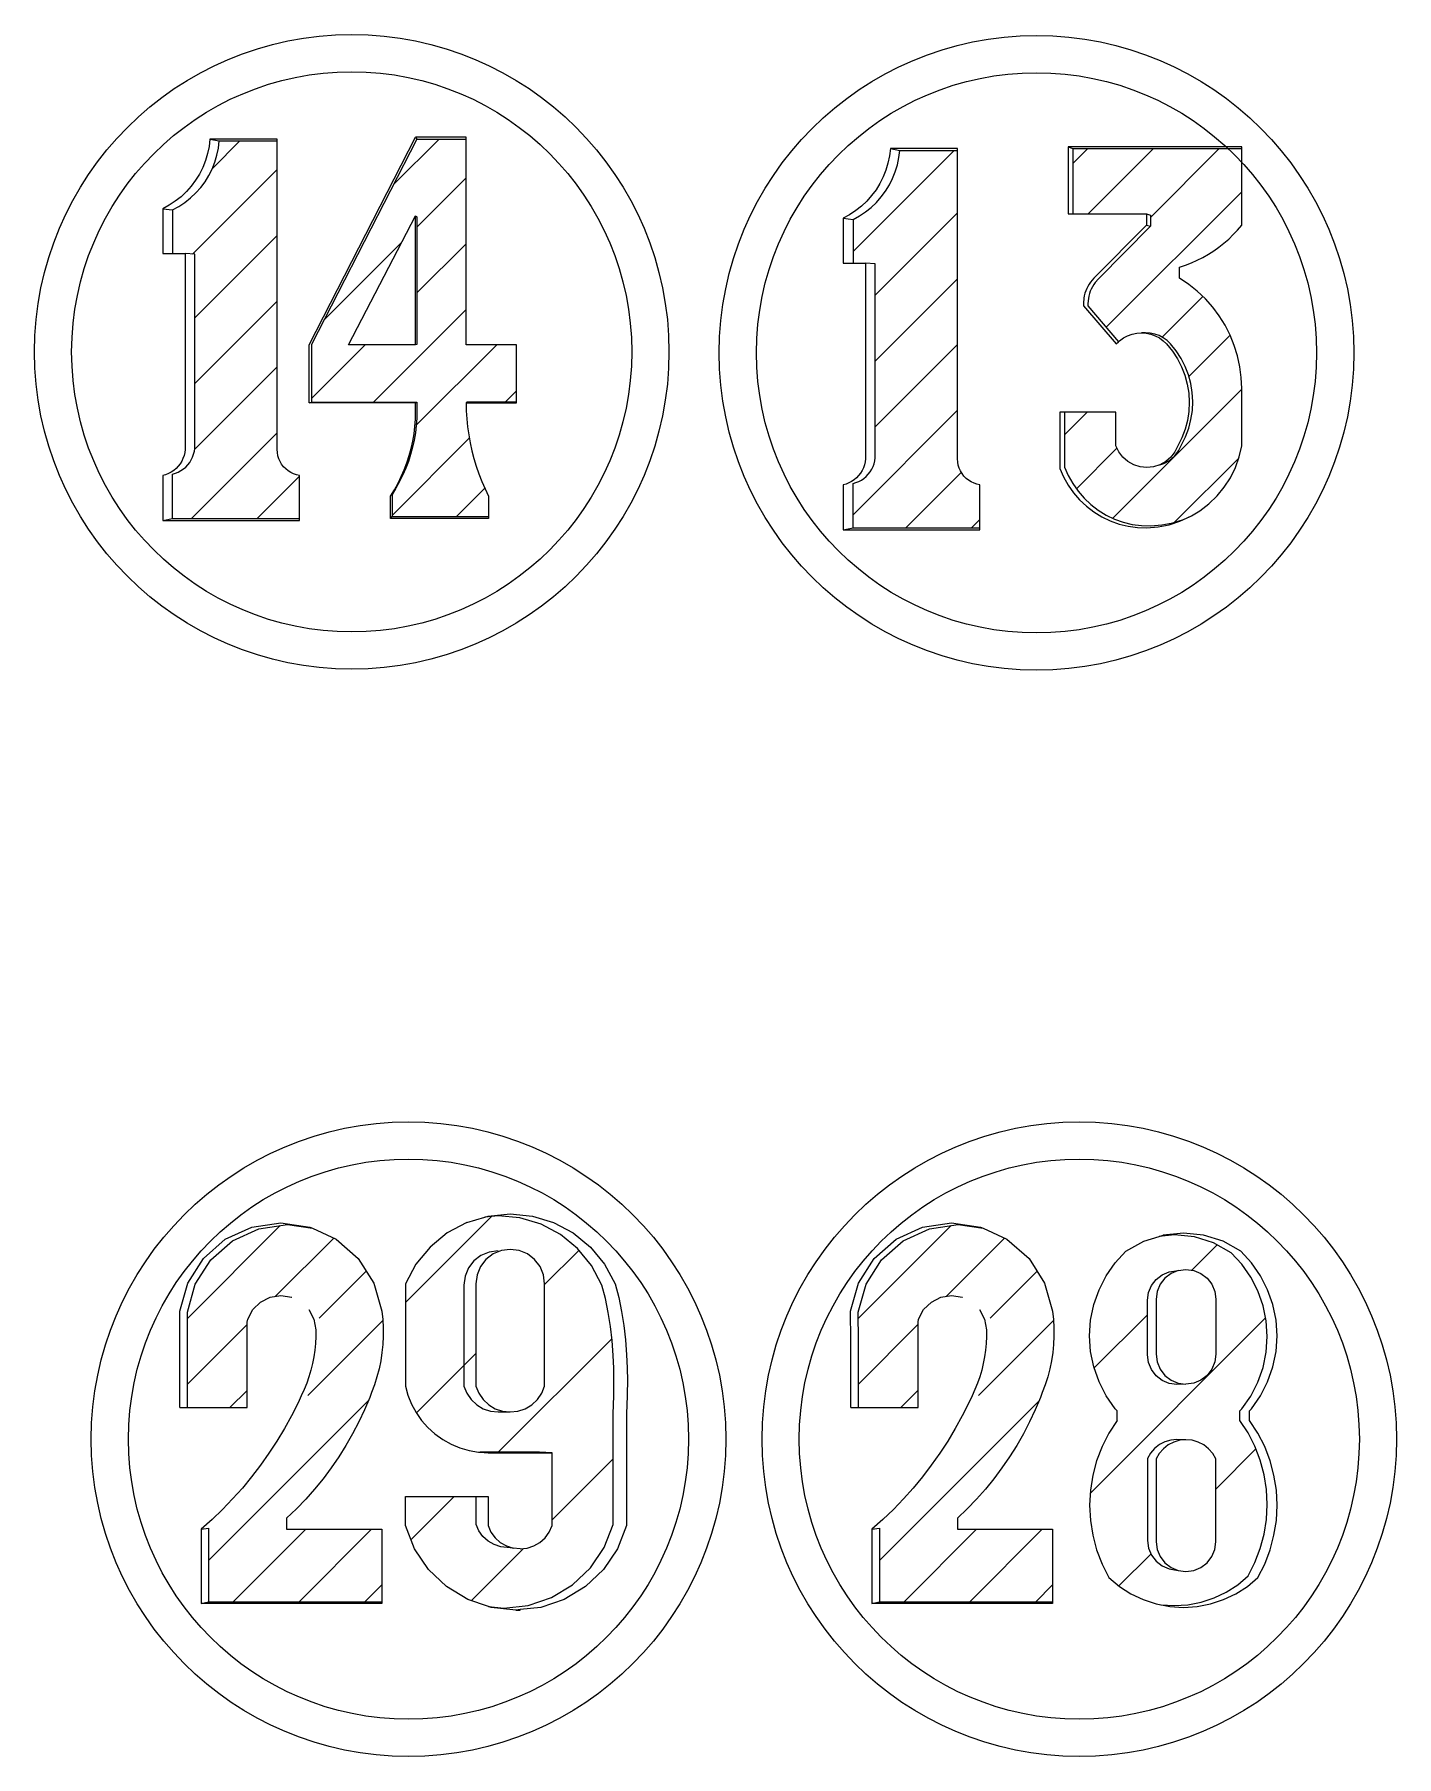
# Model space of a CAD drawing. Header units: inches. Extents: x 9 to 3530, y 10 to 1401.
# Drawn here: x 2898.64 to 2932.38, y 1356.7 to 1399.34 of the extents above; entities that cross this region are included whole.
import ezdxf

# ---------------------------------------------------------------- set-up
doc = ezdxf.new("R2010")
doc.units = ezdxf.units.IN
doc.header["$MEASUREMENT"] = 0
pattern_1 = [(45, (2389.0912, 1938.073), (-0.8148213, 0.8148213), [])]

msp = doc.modelspace()

# ---------------------------------------------------------------- hatches: boundary and pattern name
at = {"lineweight": 20}
h = msp.add_hatch(dxfattribs=at)
h.set_pattern_fill('ANSI31', color=256, scale=9.218651)
h.set_pattern_definition(pattern_1)
h.paths.add_polyline_path([(2905.061, 1388.461), (2904.991, 1388.494), (2904.926, 1388.535), (2904.866, 1388.584), (2904.812, 1388.639), (2904.765, 1388.7), (2904.726, 1388.767), (2904.695, 1388.837), (2904.672, 1388.911), (2904.659, 1388.987), (2904.654, 1389.064), (2904.654, 1396.704), (2903.22, 1396.704), (2903.199, 1396.525), (2903.163, 1396.349), (2903.111, 1396.177), (2903.045, 1396.01), (2902.964, 1395.849), (2902.87, 1395.696), (2902.762, 1395.552), (2902.643, 1395.418), (2902.512, 1395.294), (2902.372, 1395.182), (2902.222, 1395.083), (2902.064, 1394.997), (2902.064, 1393.915), (2902.376, 1393.915), (2902.613, 1393.898), (2902.613, 1389.094), (2902.604, 1389.02), (2902.586, 1388.947), (2902.561, 1388.876), (2902.528, 1388.809), (2902.489, 1388.745), (2902.443, 1388.686), (2902.391, 1388.632), (2902.333, 1388.584), (2902.271, 1388.542), (2902.205, 1388.506), (2902.136, 1388.478), (2902.064, 1388.458), (2902.064, 1387.358), (2905.209, 1387.358), (2905.209, 1388.421), (2905.134, 1388.437)])
h = msp.add_hatch(dxfattribs=at)
h.set_pattern_fill('ANSI31', color=256, scale=9.218651)
h.set_pattern_definition([(45, (2389.0912, 1938.073), (-0.8148213, 0.8148213), [])])
h.paths.add_polyline_path([(2909.334, 1396.751), (2908.118, 1396.751), (2905.507, 1391.666), (2905.507, 1390.24), (2908.118, 1390.24), (2908.118, 1390.026), (2908.114, 1389.844), (2908.101, 1389.662), (2908.079, 1389.48), (2908.048, 1389.3), (2908.009, 1389.122), (2907.961, 1388.945), (2907.904, 1388.772), (2907.84, 1388.601), (2907.766, 1388.434), (2907.685, 1388.27), (2907.596, 1388.11), (2907.499, 1387.955), (2907.499, 1387.406), (2909.889, 1387.406), (2909.889, 1387.913), (2909.803, 1388.093), (2909.723, 1388.276), (2909.65, 1388.462), (2909.585, 1388.65), (2909.527, 1388.841), (2909.477, 1389.034), (2909.434, 1389.229), (2909.399, 1389.425), (2909.371, 1389.623), (2909.351, 1389.822), (2909.339, 1390.021), (2909.334, 1390.24), (2910.583, 1390.24), (2910.583, 1391.661), (2909.334, 1391.661)])
h.paths.add_polyline_path([(2908.085, 1394.853), (2908.118, 1394.827), (2908.118, 1391.666), (2908.085, 1391.661), (2906.42, 1391.661)], flags=16)
h = msp.add_hatch(dxfattribs=at)
h.set_pattern_fill('ANSI31', color=256, scale=9.218651)
h.set_pattern_definition(pattern_1)
h.paths.add_polyline_path([(2921.914, 1388.228), (2921.844, 1388.261), (2921.779, 1388.302), (2921.719, 1388.351), (2921.665, 1388.406), (2921.618, 1388.467), (2921.579, 1388.534), (2921.548, 1388.604), (2921.525, 1388.678), (2921.512, 1388.754), (2921.507, 1388.831), (2921.507, 1396.471), (2920.073, 1396.471), (2920.052, 1396.292), (2920.016, 1396.116), (2919.964, 1395.944), (2919.897, 1395.777), (2919.817, 1395.617), (2919.722, 1395.463), (2919.615, 1395.319), (2919.496, 1395.185), (2919.365, 1395.061), (2919.225, 1394.949), (2919.075, 1394.85), (2918.917, 1394.764), (2918.917, 1393.682), (2919.229, 1393.682), (2919.466, 1393.665), (2919.466, 1388.861), (2919.456, 1388.787), (2919.439, 1388.714), (2919.413, 1388.643), (2919.381, 1388.576), (2919.341, 1388.512), (2919.295, 1388.453), (2919.244, 1388.399), (2919.186, 1388.351), (2919.124, 1388.309), (2919.058, 1388.273), (2918.989, 1388.245), (2918.917, 1388.225), (2918.917, 1387.125), (2922.062, 1387.125), (2922.062, 1388.188), (2921.987, 1388.204)])
h = msp.add_hatch(dxfattribs=at)
h.set_pattern_fill('ANSI31', color=256, scale=9.218651)
h.set_pattern_definition(pattern_1)
h.paths.add_polyline_path([(2928.545, 1396.518), (2924.361, 1396.518), (2924.361, 1394.897), (2926.186, 1394.897), (2926.285, 1394.869), (2926.285, 1394.594), (2924.994, 1393.291), (2924.913, 1393.197), (2924.878, 1393.147), (2924.847, 1393.094), (2924.819, 1393.039), (2924.795, 1392.982), (2924.775, 1392.924), (2924.759, 1392.864), (2924.747, 1392.804), (2924.736, 1392.681), (2924.737, 1392.62), (2925.496, 1391.735), (2925.521, 1391.759), (2925.616, 1391.828), (2925.719, 1391.883), (2925.829, 1391.923), (2925.944, 1391.947), (2926.061, 1391.955), (2926.161, 1391.956), (2926.277, 1391.948), (2926.391, 1391.924), (2926.5, 1391.884), (2926.602, 1391.83), (2926.696, 1391.761), (2926.78, 1391.681), (2926.921, 1391.507), (2927.043, 1391.32), (2927.145, 1391.121), (2927.226, 1390.912), (2927.284, 1390.696), (2927.32, 1390.475), (2927.332, 1390.252), (2927.322, 1390.029), (2927.288, 1389.808), (2927.231, 1389.591), (2927.152, 1389.382), (2927.051, 1389.182), (2926.98, 1389.034), (2926.88, 1388.904), (2926.756, 1388.796), (2926.612, 1388.716), (2926.516, 1388.684), (2926.358, 1388.634), (2926.193, 1388.617), (2926.028, 1388.634), (2925.87, 1388.684), (2925.725, 1388.765), (2925.599, 1388.873), (2925.498, 1389.005), (2925.426, 1389.154), (2925.426, 1389.987), (2924.158, 1389.987), (2924.158, 1388.632), (2924.249, 1388.421), (2924.361, 1388.22), (2924.492, 1388.032), (2924.643, 1387.859), (2924.81, 1387.701), (2924.992, 1387.562), (2925.188, 1387.442), (2925.396, 1387.343), (2925.612, 1387.266), (2925.835, 1387.212), (2926.063, 1387.18), (2926.292, 1387.173), (2926.569, 1387.196), (2926.841, 1387.25), (2927.105, 1387.335), (2927.3, 1387.423), (2927.509, 1387.549), (2927.732, 1387.719), (2927.933, 1387.914), (2928.111, 1388.131), (2928.263, 1388.366), (2928.387, 1388.618), (2928.481, 1388.882), (2928.545, 1389.154), (2928.545, 1390.572), (2928.533, 1390.845), (2928.499, 1391.116), (2928.44, 1391.383), (2928.36, 1391.644), (2928.257, 1391.897), (2928.133, 1392.141), (2927.989, 1392.372), (2927.825, 1392.591), (2927.644, 1392.795), (2927.445, 1392.983), (2927.231, 1393.153), (2927.004, 1393.304), (2927.004, 1393.581), (2927.153, 1393.631), (2927.299, 1393.688), (2927.443, 1393.752), (2927.583, 1393.823), (2927.72, 1393.901), (2927.852, 1393.985), (2927.98, 1394.076), (2928.104, 1394.174), (2928.222, 1394.277), (2928.335, 1394.386), (2928.443, 1394.5), (2928.545, 1394.62)])
h = msp.add_hatch(dxfattribs=at)
h.set_pattern_fill('ANSI31', color=256, scale=17)
h.set_pattern_definition([(45, (1956.223, 2252.5157), (-1.502602, 1.502602), [])])
h.paths.add_polyline_path([(2912.979, 1365.235), (2912.986, 1365.364), (2912.995, 1365.681), (2912.997, 1365.999), (2912.991, 1366.316), (2912.977, 1366.633), (2912.951, 1367.005), (2912.911, 1367.352), (2912.855, 1367.698), (2912.784, 1368.04), (2912.697, 1368.378), (2912.439, 1368.859), (2912.093, 1369.279), (2911.671, 1369.625), (2911.19, 1369.881), (2910.668, 1370.039), (2910.125, 1370.093), (2909.799, 1370.061), (2909.353, 1369.926), (2908.867, 1369.667), (2908.441, 1369.318), (2908.092, 1368.893), (2907.831, 1368.408), (2907.831, 1365.876), (2907.894, 1365.647), (2907.982, 1365.428), (2908.095, 1365.219), (2908.231, 1365.025), (2908.387, 1364.847), (2908.563, 1364.689), (2908.755, 1364.55), (2908.962, 1364.435), (2909.18, 1364.344), (2909.408, 1364.278), (2909.641, 1364.238), (2909.679, 1364.235), (2911.152, 1364.235), (2911.464, 1364.224), (2911.464, 1362.421), (2911.394, 1362.261), (2911.291, 1362.12), (2911.161, 1362.003), (2911.01, 1361.916), (2910.844, 1361.862), (2910.671, 1361.844), (2910.497, 1361.862), (2910.194, 1361.896), (2910.03, 1361.95), (2909.88, 1362.036), (2909.752, 1362.152), (2909.65, 1362.292), (2909.58, 1362.45), (2909.58, 1363.142), (2907.831, 1363.142), (2907.831, 1362.421), (2908.057, 1361.848), (2908.401, 1361.336), (2908.847, 1360.912), (2909.374, 1360.593), (2909.888, 1360.419), (2910.266, 1360.378), (2910.873, 1360.444), (2911.451, 1360.64), (2911.973, 1360.955), (2912.415, 1361.376), (2912.755, 1361.882), (2912.979, 1362.45)])
h.paths.add_polyline_path([(2911.1, 1365.543), (2910.961, 1365.412), (2910.798, 1365.315), (2910.617, 1365.254), (2910.428, 1365.234), (2910.238, 1365.254), (2910.058, 1365.315), (2909.894, 1365.412), (2909.755, 1365.543), (2909.648, 1365.699), (2909.576, 1365.876), (2909.576, 1368.408), (2909.605, 1368.628), (2909.69, 1368.834), (2909.825, 1369.01), (2910.002, 1369.146), (2910.207, 1369.231), (2910.428, 1369.26), (2910.648, 1369.231), (2910.854, 1369.146), (2911.03, 1369.01), (2911.166, 1368.834), (2911.251, 1368.628), (2911.28, 1368.408), (2911.28, 1365.876), (2911.208, 1365.699)], flags=16)
h = msp.add_hatch(dxfattribs=at)
h.set_pattern_fill('ANSI31', color=256, scale=9.218651)
h.set_pattern_definition([(45, (2267.0223, 1938.073), (-0.8148213, 0.8148213), [])])
h.paths.add_polyline_path([(2907.247, 1362.329), (2904.89, 1362.329), (2904.89, 1362.607), (2905.13, 1362.836), (2905.361, 1363.075), (2905.582, 1363.324), (2905.793, 1363.582), (2905.992, 1363.848), (2906.181, 1364.121), (2906.358, 1364.403), (2906.524, 1364.691), (2906.677, 1364.986), (2906.818, 1365.287), (2906.947, 1365.594), (2906.99, 1365.714), (2907.063, 1365.906), (2907.126, 1366.102), (2907.178, 1366.3), (2907.22, 1366.501), (2907.251, 1366.705), (2907.272, 1366.909), (2907.282, 1367.114), (2907.281, 1367.32), (2907.269, 1367.525), (2907.247, 1367.729), (2907.049, 1368.425), (2906.662, 1369.036), (2906.117, 1369.512), (2905.526, 1369.783), (2904.908, 1369.873), (2904.2, 1369.77), (2903.549, 1369.471), (2903.01, 1369), (2902.626, 1368.395), (2902.43, 1367.706), (2902.437, 1366.99), (2902.437, 1365.342), (2903.912, 1365.342), (2903.912, 1367.508), (2904.051, 1367.769), (2904.242, 1367.955), (2904.481, 1368.074), (2904.744, 1368.115), (2904.908, 1368.088), (2905.008, 1368.074), (2905.012, 1368.072), (2905.17, 1368.048), (2905.406, 1367.93), (2905.595, 1367.745), (2905.719, 1367.512), (2905.766, 1367.252), (2905.767, 1367.085), (2905.759, 1366.918), (2905.743, 1366.751), (2905.719, 1366.586), (2905.687, 1366.421), (2905.647, 1366.259), (2905.599, 1366.099), (2905.544, 1365.941), (2905.481, 1365.786), (2905.41, 1365.634), (2905.332, 1365.461), (2905.171, 1365.141), (2904.998, 1364.828), (2904.814, 1364.521), (2904.618, 1364.222), (2904.412, 1363.93), (2904.194, 1363.646), (2903.966, 1363.37), (2903.728, 1363.103), (2903.48, 1362.845), (2903.223, 1362.597), (2902.956, 1362.359), (2902.956, 1360.535), (2907.247, 1360.535)])
h = msp.add_hatch(dxfattribs=at)
h.set_pattern_fill('ANSI31', color=256, scale=9.218651)
h.set_pattern_definition([(45, (2283.6362, 1938.073), (-0.8148213, 0.8148213), [])])
h.paths.add_polyline_path([(2923.861, 1362.329), (2921.504, 1362.329), (2921.504, 1362.607), (2921.744, 1362.836), (2921.975, 1363.075), (2922.196, 1363.324), (2922.407, 1363.582), (2922.606, 1363.848), (2922.795, 1364.121), (2922.972, 1364.403), (2923.137, 1364.691), (2923.291, 1364.986), (2923.432, 1365.287), (2923.561, 1365.594), (2923.604, 1365.714), (2923.677, 1365.906), (2923.739, 1366.102), (2923.792, 1366.3), (2923.834, 1366.501), (2923.865, 1366.705), (2923.885, 1366.909), (2923.895, 1367.114), (2923.895, 1367.32), (2923.883, 1367.525), (2923.861, 1367.729), (2923.663, 1368.425), (2923.276, 1369.036), (2922.731, 1369.512), (2922.14, 1369.783), (2921.522, 1369.873), (2920.813, 1369.77), (2920.163, 1369.471), (2919.624, 1369), (2919.24, 1368.395), (2919.044, 1367.706), (2919.05, 1366.99), (2919.05, 1365.342), (2920.526, 1365.342), (2920.526, 1367.508), (2920.665, 1367.769), (2920.856, 1367.955), (2921.094, 1368.074), (2921.358, 1368.115), (2921.522, 1368.088), (2921.622, 1368.074), (2921.626, 1368.072), (2921.783, 1368.048), (2922.02, 1367.93), (2922.209, 1367.745), (2922.333, 1367.512), (2922.38, 1367.252), (2922.38, 1367.085), (2922.373, 1366.918), (2922.357, 1366.751), (2922.333, 1366.586), (2922.301, 1366.421), (2922.261, 1366.259), (2922.213, 1366.099), (2922.158, 1365.941), (2922.095, 1365.786), (2922.024, 1365.634), (2921.946, 1365.461), (2921.785, 1365.141), (2921.612, 1364.828), (2921.428, 1364.521), (2921.232, 1364.222), (2921.026, 1363.93), (2920.808, 1363.646), (2920.58, 1363.37), (2920.342, 1363.103), (2920.094, 1362.845), (2919.836, 1362.597), (2919.57, 1362.359), (2919.57, 1360.535), (2923.861, 1360.535)])
h = msp.add_hatch(dxfattribs=at)
h.set_pattern_fill('ANSI31', color=256, scale=17)
h.set_pattern_definition([(45, (1959.9128, 2252.5513), (-1.502602, 1.502602), [])])
h.paths.add_polyline_path([(2928.501, 1365.263), (2928.545, 1365.311), (2928.767, 1365.628), (2928.943, 1365.972), (2929.072, 1366.336), (2929.15, 1366.715), (2929.176, 1367.101), (2929.15, 1367.487), (2929.072, 1367.865), (2928.943, 1368.23), (2928.767, 1368.574), (2928.545, 1368.891), (2928.283, 1369.175), (2927.848, 1369.42), (2927.372, 1369.57), (2926.876, 1369.621), (2926.5, 1369.583), (2926.118, 1369.461), (2925.678, 1369.215), (2925.414, 1368.928), (2925.19, 1368.608), (2925.012, 1368.26), (2924.882, 1367.892), (2924.803, 1367.509), (2924.777, 1367.12), (2924.803, 1366.73), (2924.882, 1366.348), (2925.012, 1365.98), (2925.19, 1365.632), (2925.414, 1365.312), (2925.458, 1365.264), (2925.458, 1365.025), (2925.255, 1364.711), (2925.085, 1364.378), (2924.951, 1364.028), (2924.855, 1363.667), (2924.796, 1363.297), (2924.777, 1362.924), (2924.796, 1362.55), (2924.855, 1362.18), (2924.951, 1361.819), (2925.085, 1361.469), (2925.255, 1361.136), (2925.514, 1360.917), (2925.799, 1360.733), (2926.105, 1360.587), (2926.401, 1360.489), (2926.541, 1360.462), (2926.876, 1360.441), (2927.211, 1360.462), (2927.541, 1360.526), (2927.86, 1360.631), (2928.163, 1360.776), (2928.446, 1360.958), (2928.703, 1361.175), (2928.871, 1361.505), (2929.003, 1361.851), (2929.099, 1362.209), (2929.157, 1362.575), (2929.176, 1362.945), (2929.157, 1363.315), (2929.099, 1363.681), (2929.003, 1364.039), (2928.871, 1364.385), (2928.703, 1364.716), (2928.501, 1365.027)])
h.paths.add_polyline_path([(2927.466, 1364.489), (2927.603, 1364.418), (2927.725, 1364.322), (2927.825, 1364.204), (2927.902, 1364.07), (2927.902, 1362.023), (2927.877, 1361.832), (2927.803, 1361.654), (2927.686, 1361.501), (2927.533, 1361.384), (2927.355, 1361.31), (2927.164, 1361.285), (2926.973, 1361.31), (2926.751, 1361.348), (2926.575, 1361.421), (2926.423, 1361.537), (2926.307, 1361.688), (2926.234, 1361.864), (2926.21, 1362.053), (2926.21, 1364.081), (2926.285, 1364.214), (2926.385, 1364.33), (2926.505, 1364.425), (2926.641, 1364.495), (2926.788, 1364.539), (2926.94, 1364.554), (2927.164, 1364.548), (2927.318, 1364.533)], flags=16)
h.paths.add_polyline_path([(2927.355, 1365.95), (2927.164, 1365.925), (2926.94, 1365.918), (2926.751, 1365.943), (2926.575, 1366.016), (2926.423, 1366.132), (2926.307, 1366.283), (2926.234, 1366.459), (2926.21, 1366.648), (2926.21, 1368), (2926.234, 1368.189), (2926.307, 1368.365), (2926.423, 1368.516), (2926.575, 1368.632), (2926.751, 1368.705), (2926.973, 1368.74), (2927.164, 1368.765), (2927.355, 1368.74), (2927.533, 1368.666), (2927.686, 1368.549), (2927.803, 1368.396), (2927.877, 1368.218), (2927.902, 1368.028), (2927.902, 1366.663), (2927.877, 1366.472), (2927.803, 1366.294), (2927.686, 1366.141), (2927.533, 1366.024)], flags=16)

# ---------------------------------------------------------------- linework, layer by layer
for p, q in [((2908.118, 1396.751), (2909.334, 1396.751)), ((2924.243, 1396.563), (2924.243, 1394.897)), ((2924.361, 1396.518), (2924.361, 1394.897)), ((2902.064, 1394.997), (2902.064, 1393.915)), ((2908.085, 1391.661), (2908.085, 1394.853)), ((2918.917, 1394.764), (2918.917, 1393.682)), ((2924.243, 1394.897), (2924.361, 1394.897)), ((2924.361, 1394.897), (2926.186, 1394.897)), ((2926.186, 1394.897), (2926.285, 1394.869)), ((2926.285, 1394.869), (2926.285, 1394.594)), ((2926.516, 1388.684), (2926.358, 1388.634)), ((2902.064, 1387.358), (2905.209, 1387.358)), ((2918.917, 1387.125), (2922.062, 1387.125)), ((2927.01, 1364.533), (2926.862, 1364.489)), ((2927.164, 1364.548), (2927.01, 1364.533))]:
    msp.add_line(p, q, dxfattribs=at)
for points in [[(2901.821, 1387.311), (2905.209, 1387.311), (2905.209, 1387.358), (2905.209, 1388.421), (2905.134, 1388.437), (2905.061, 1388.461), (2904.991, 1388.494), (2904.926, 1388.535), (2904.866, 1388.584), (2904.812, 1388.639), (2904.765, 1388.7), (2904.726, 1388.767), (2904.695, 1388.837), (2904.672, 1388.911), (2904.659, 1388.987), (2904.654, 1389.064), (2904.654, 1396.704), (2904.654, 1396.749), (2902.989, 1396.749), (2902.967, 1396.568), (2902.93, 1396.391), (2902.878, 1396.217), (2902.811, 1396.048), (2902.73, 1395.886), (2902.635, 1395.731), (2902.526, 1395.585), (2902.406, 1395.45), (2902.274, 1395.325), (2902.132, 1395.212), (2901.98, 1395.112), (2901.821, 1395.025), (2901.821, 1393.915), (2902.064, 1393.915), (2902.376, 1393.915), (2902.376, 1389.064), (2902.366, 1388.989), (2902.348, 1388.915), (2902.322, 1388.844), (2902.29, 1388.776), (2902.25, 1388.711), (2902.203, 1388.652), (2902.151, 1388.597), (2902.093, 1388.548), (2902.03, 1388.506), (2901.964, 1388.47), (2901.893, 1388.442), (2901.821, 1388.421), (2901.821, 1387.311), (2902.064, 1387.358), (2902.064, 1388.458), (2902.136, 1388.478), (2902.205, 1388.506), (2902.271, 1388.542), (2902.333, 1388.584), (2902.391, 1388.632), (2902.443, 1388.686), (2902.489, 1388.745), (2902.528, 1388.809), (2902.561, 1388.876), (2902.586, 1388.947), (2902.604, 1389.02), (2902.613, 1389.094), (2902.613, 1393.898), (2902.376, 1393.915)], [(2901.821, 1395.025), (2902.064, 1394.997), (2902.222, 1395.083), (2902.372, 1395.182), (2902.512, 1395.294), (2902.643, 1395.418), (2902.762, 1395.552), (2902.87, 1395.696), (2902.964, 1395.849), (2903.045, 1396.01), (2903.111, 1396.177), (2903.163, 1396.349), (2903.199, 1396.525), (2903.22, 1396.704)], [(2902.989, 1396.749), (2903.22, 1396.704), (2904.654, 1396.704)], [(2905.448, 1390.22), (2905.448, 1391.661), (2908.085, 1396.796)], [(2909.334, 1390.22), (2910.583, 1390.22), (2910.583, 1390.24), (2910.583, 1391.661), (2909.334, 1391.661), (2909.334, 1396.751), (2909.334, 1396.796), (2908.085, 1396.796), (2908.118, 1396.751), (2905.507, 1391.666), (2905.507, 1390.24)], [(2918.674, 1387.078), (2922.062, 1387.078), (2922.062, 1387.125), (2922.062, 1388.188), (2921.987, 1388.204), (2921.914, 1388.228), (2921.844, 1388.261), (2921.779, 1388.302), (2921.719, 1388.351), (2921.665, 1388.406), (2921.618, 1388.467), (2921.579, 1388.534), (2921.548, 1388.604), (2921.525, 1388.678), (2921.512, 1388.754), (2921.507, 1388.831), (2921.507, 1396.471), (2921.507, 1396.516), (2919.842, 1396.516), (2919.82, 1396.335), (2919.783, 1396.158), (2919.731, 1395.984), (2919.664, 1395.815), (2919.583, 1395.653), (2919.487, 1395.498), (2919.379, 1395.352), (2919.259, 1395.217), (2919.127, 1395.092), (2918.985, 1394.979), (2918.833, 1394.879), (2918.674, 1394.792), (2918.674, 1393.682), (2918.917, 1393.682), (2919.229, 1393.682), (2919.229, 1388.831), (2919.219, 1388.756), (2919.201, 1388.682), (2919.175, 1388.611), (2919.142, 1388.543), (2919.103, 1388.478), (2919.056, 1388.419), (2919.004, 1388.364), (2918.946, 1388.315), (2918.883, 1388.273), (2918.816, 1388.237), (2918.746, 1388.209), (2918.674, 1388.188), (2918.674, 1387.078), (2918.917, 1387.125), (2918.917, 1388.225), (2918.989, 1388.245), (2919.058, 1388.273), (2919.124, 1388.309), (2919.186, 1388.351), (2919.244, 1388.399), (2919.295, 1388.453), (2919.341, 1388.512), (2919.381, 1388.576), (2919.413, 1388.643), (2919.439, 1388.714), (2919.456, 1388.787), (2919.466, 1388.861), (2919.466, 1393.665), (2919.229, 1393.682)], [(2918.674, 1394.792), (2918.917, 1394.764), (2919.075, 1394.85), (2919.225, 1394.949), (2919.365, 1395.061), (2919.496, 1395.185), (2919.615, 1395.319), (2919.722, 1395.463), (2919.817, 1395.617), (2919.897, 1395.777), (2919.964, 1395.944), (2920.016, 1396.116), (2920.052, 1396.292), (2920.073, 1396.471)], [(2919.842, 1396.516), (2920.073, 1396.471), (2921.507, 1396.471)], [(2927.732, 1387.719), (2927.933, 1387.914), (2928.111, 1388.131), (2928.263, 1388.366), (2928.387, 1388.618), (2928.481, 1388.882), (2928.545, 1389.154), (2928.545, 1390.572), (2928.533, 1390.845), (2928.499, 1391.116), (2928.44, 1391.383), (2928.36, 1391.644), (2928.257, 1391.897), (2928.133, 1392.141), (2927.989, 1392.372), (2927.825, 1392.591), (2927.644, 1392.795), (2927.445, 1392.983), (2927.231, 1393.153), (2927.004, 1393.304), (2927.004, 1393.581), (2927.153, 1393.631), (2927.299, 1393.688), (2927.443, 1393.752), (2927.583, 1393.823), (2927.72, 1393.901), (2927.852, 1393.985), (2927.98, 1394.076), (2928.104, 1394.174), (2928.222, 1394.277), (2928.335, 1394.386), (2928.443, 1394.5), (2928.545, 1394.62), (2928.545, 1396.518)], [(2926.186, 1394.897), (2926.186, 1394.62), (2926.285, 1394.594), (2924.994, 1393.291), (2924.913, 1393.197), (2924.878, 1393.147), (2924.847, 1393.094), (2924.819, 1393.039), (2924.795, 1392.982), (2924.775, 1392.924), (2924.759, 1392.864), (2924.747, 1392.804), (2924.736, 1392.681), (2924.737, 1392.62), (2925.496, 1391.735)], [(2926.186, 1394.62), (2924.882, 1393.304), (2924.801, 1393.209), (2924.765, 1393.158), (2924.733, 1393.105), (2924.705, 1393.049), (2924.681, 1392.992), (2924.661, 1392.933), (2924.645, 1392.873), (2924.633, 1392.812), (2924.622, 1392.688), (2924.623, 1392.626), (2925.436, 1391.678), (2925.496, 1391.735), (2925.521, 1391.759), (2925.616, 1391.828), (2925.719, 1391.883), (2925.829, 1391.923), (2925.944, 1391.947), (2926.061, 1391.955)], [(2908.085, 1390.22), (2905.448, 1390.22), (2905.507, 1390.24), (2908.118, 1390.24)], [(2910.583, 1390.24), (2909.355, 1390.24), (2909.334, 1390.22), (2909.339, 1390.021), (2909.351, 1389.822), (2909.371, 1389.623), (2909.399, 1389.425), (2909.434, 1389.229), (2909.477, 1389.034), (2909.527, 1388.841), (2909.585, 1388.65), (2909.65, 1388.462), (2909.723, 1388.276), (2909.803, 1388.093), (2909.889, 1387.913), (2909.889, 1387.406), (2909.889, 1387.358), (2907.461, 1387.358), (2907.461, 1387.913), (2907.558, 1388.07), (2907.648, 1388.231), (2907.73, 1388.396), (2907.804, 1388.565), (2907.87, 1388.738), (2907.927, 1388.913), (2907.975, 1389.091), (2908.015, 1389.271), (2908.046, 1389.453), (2908.068, 1389.636), (2908.081, 1389.82), (2908.085, 1390.005)], [(2908.085, 1390.005), (2908.085, 1390.22), (2908.118, 1390.24), (2908.118, 1390.026), (2908.114, 1389.844), (2908.101, 1389.662), (2908.079, 1389.48), (2908.048, 1389.3), (2908.009, 1389.122), (2907.961, 1388.945), (2907.904, 1388.772), (2907.84, 1388.601), (2907.766, 1388.434), (2907.685, 1388.27), (2907.596, 1388.11), (2907.499, 1387.955), (2907.499, 1387.406)], [(2926.358, 1388.634), (2926.193, 1388.617), (2926.028, 1388.634), (2925.87, 1388.684), (2925.725, 1388.765), (2925.599, 1388.873), (2925.498, 1389.005), (2925.426, 1389.154), (2925.426, 1389.987), (2924.158, 1389.987), (2924.038, 1389.987), (2924.038, 1388.599), (2924.13, 1388.386), (2924.243, 1388.183), (2924.375, 1387.993), (2924.527, 1387.818), (2924.696, 1387.659), (2924.881, 1387.519), (2925.079, 1387.398), (2925.288, 1387.298), (2925.506, 1387.22), (2925.732, 1387.165), (2925.961, 1387.133), (2926.193, 1387.125), (2926.472, 1387.148), (2926.747, 1387.203), (2927.014, 1387.289), (2927.269, 1387.405), (2927.3, 1387.423), (2927.509, 1387.549), (2927.732, 1387.719)], [(2924.158, 1389.987), (2924.158, 1388.632), (2924.249, 1388.421), (2924.361, 1388.22), (2924.492, 1388.032), (2924.643, 1387.859), (2924.81, 1387.701), (2924.992, 1387.562), (2925.188, 1387.442), (2925.396, 1387.343), (2925.612, 1387.266), (2925.835, 1387.212), (2926.063, 1387.18), (2926.292, 1387.173), (2926.569, 1387.196), (2926.841, 1387.25), (2927.105, 1387.335), (2927.3, 1387.423)], [(2907.461, 1387.358), (2907.499, 1387.406), (2909.889, 1387.406)], [(2909.353, 1369.926), (2909.799, 1370.061), (2909.88, 1370.085), (2910.428, 1370.139), (2910.976, 1370.085), (2911.503, 1369.926), (2911.988, 1369.667), (2912.414, 1369.318), (2912.764, 1368.893), (2913.025, 1368.408), (2913.113, 1368.066), (2913.185, 1367.72), (2913.241, 1367.372), (2913.281, 1367.021), (2913.307, 1366.645), (2913.322, 1366.325), (2913.328, 1366.005), (2913.326, 1365.684), (2913.316, 1365.364), (2913.309, 1365.234), (2913.309, 1362.421), (2913.084, 1361.848), (2912.74, 1361.336), (2912.293, 1360.912), (2911.766, 1360.593), (2911.183, 1360.396), (2910.671, 1360.34)], [(2909.888, 1360.419), (2910.266, 1360.378), (2910.873, 1360.444), (2911.451, 1360.64), (2911.973, 1360.955), (2912.415, 1361.376), (2912.755, 1361.882), (2912.979, 1362.45), (2912.979, 1365.235), (2912.986, 1365.364), (2912.995, 1365.681), (2912.997, 1365.999), (2912.991, 1366.316), (2912.977, 1366.633), (2912.951, 1367.005), (2912.911, 1367.352), (2912.855, 1367.698), (2912.784, 1368.04), (2912.697, 1368.378), (2912.439, 1368.859), (2912.093, 1369.279), (2911.671, 1369.625), (2911.19, 1369.881), (2910.668, 1370.039), (2910.125, 1370.093), (2909.799, 1370.061)], [(2902.248, 1365.342), (2902.248, 1367.006), (2902.241, 1367.729), (2902.439, 1368.425), (2902.827, 1369.036), (2903.371, 1369.512), (2904.028, 1369.814), (2904.744, 1369.917), (2905.46, 1369.814), (2905.526, 1369.783), (2906.117, 1369.512), (2906.662, 1369.036), (2907.049, 1368.425), (2907.247, 1367.729), (2907.269, 1367.525), (2907.281, 1367.32), (2907.282, 1367.114), (2907.272, 1366.909), (2907.251, 1366.705), (2907.22, 1366.501), (2907.178, 1366.3), (2907.126, 1366.102), (2907.063, 1365.906), (2906.99, 1365.714), (2906.947, 1365.594), (2906.818, 1365.287), (2906.677, 1364.986), (2906.524, 1364.691), (2906.358, 1364.403), (2906.181, 1364.121), (2905.992, 1363.848), (2905.793, 1363.582), (2905.582, 1363.324), (2905.361, 1363.075), (2905.13, 1362.836), (2904.89, 1362.607), (2904.89, 1362.329), (2907.247, 1362.329), (2907.247, 1360.535), (2907.247, 1360.488), (2902.773, 1360.488)], [(2902.437, 1365.342), (2902.437, 1366.99), (2902.43, 1367.706), (2902.626, 1368.395), (2903.01, 1369), (2903.549, 1369.471), (2904.2, 1369.77), (2904.908, 1369.873), (2905.526, 1369.783)], [(2909.353, 1369.926), (2908.867, 1369.667), (2908.441, 1369.318), (2908.092, 1368.893), (2907.831, 1368.408), (2907.831, 1365.876), (2907.894, 1365.647), (2907.982, 1365.428), (2908.095, 1365.219), (2908.231, 1365.025), (2908.387, 1364.847), (2908.563, 1364.689), (2908.755, 1364.55), (2908.962, 1364.435), (2909.18, 1364.344), (2909.408, 1364.278), (2909.641, 1364.238), (2909.679, 1364.235), (2909.877, 1364.224), (2911.464, 1364.224)], [(2918.862, 1365.342), (2918.862, 1367.006), (2918.855, 1367.729), (2919.053, 1368.425), (2919.441, 1369.036), (2919.985, 1369.512), (2920.642, 1369.814), (2921.358, 1369.917), (2922.074, 1369.814), (2922.14, 1369.783), (2922.731, 1369.512), (2923.276, 1369.036), (2923.663, 1368.425), (2923.861, 1367.729), (2923.883, 1367.525), (2923.895, 1367.32), (2923.895, 1367.114), (2923.885, 1366.909), (2923.865, 1366.705), (2923.834, 1366.501), (2923.792, 1366.3), (2923.739, 1366.102), (2923.677, 1365.906), (2923.604, 1365.714), (2923.561, 1365.594), (2923.432, 1365.287), (2923.291, 1364.986), (2923.137, 1364.691), (2922.972, 1364.403), (2922.795, 1364.121), (2922.606, 1363.848), (2922.407, 1363.582), (2922.196, 1363.324), (2921.975, 1363.075), (2921.744, 1362.836), (2921.504, 1362.607), (2921.504, 1362.329), (2923.861, 1362.329), (2923.861, 1360.535), (2923.861, 1360.488), (2919.386, 1360.488)], [(2919.05, 1365.342), (2919.05, 1366.99), (2919.044, 1367.706), (2919.24, 1368.395), (2919.624, 1369), (2920.163, 1369.471), (2920.813, 1369.77), (2921.522, 1369.873), (2922.14, 1369.783)], [(2925.458, 1365.025), (2925.458, 1365.264), (2925.414, 1365.312), (2925.19, 1365.632), (2925.012, 1365.98), (2924.882, 1366.348), (2924.803, 1366.73), (2924.777, 1367.12), (2924.803, 1367.509), (2924.882, 1367.892), (2925.012, 1368.26), (2925.19, 1368.608), (2925.414, 1368.928), (2925.678, 1369.215), (2926.118, 1369.461), (2926.5, 1369.583), (2926.598, 1369.614)], [(2926.401, 1360.489), (2926.541, 1360.462), (2926.876, 1360.441), (2927.211, 1360.462), (2927.541, 1360.526), (2927.86, 1360.631), (2928.163, 1360.776), (2928.446, 1360.958), (2928.703, 1361.175), (2928.871, 1361.505), (2929.003, 1361.851), (2929.099, 1362.209), (2929.157, 1362.575), (2929.176, 1362.945), (2929.157, 1363.315), (2929.099, 1363.681), (2929.003, 1364.039), (2928.871, 1364.385), (2928.703, 1364.716), (2928.501, 1365.027), (2928.501, 1365.263), (2928.545, 1365.311), (2928.767, 1365.628), (2928.943, 1365.972), (2929.072, 1366.336), (2929.15, 1366.715), (2929.176, 1367.101), (2929.15, 1367.487), (2929.072, 1367.865), (2928.943, 1368.23), (2928.767, 1368.574), (2928.545, 1368.891), (2928.283, 1369.175), (2927.848, 1369.42), (2927.372, 1369.57), (2926.876, 1369.621), (2926.5, 1369.583)], [(2928.741, 1365.025), (2928.741, 1365.264), (2928.785, 1365.312), (2929.009, 1365.632), (2929.187, 1365.98), (2929.317, 1366.348), (2929.396, 1366.73), (2929.422, 1367.12), (2929.396, 1367.509), (2929.317, 1367.892), (2929.187, 1368.26), (2929.009, 1368.608), (2928.785, 1368.928), (2928.52, 1369.215), (2928.081, 1369.461), (2927.601, 1369.614), (2927.099, 1369.665), (2926.598, 1369.614)], [(2910.125, 1369.222), (2909.907, 1369.193), (2909.703, 1369.109), (2909.529, 1368.975), (2909.394, 1368.8), (2909.31, 1368.597), (2909.281, 1368.378), (2909.281, 1365.871), (2909.353, 1365.696), (2909.459, 1365.541), (2909.597, 1365.412), (2909.759, 1365.315), (2909.938, 1365.256), (2910.125, 1365.235), (2910.428, 1365.234), (2910.617, 1365.254), (2910.798, 1365.315), (2910.961, 1365.412), (2911.1, 1365.543), (2911.208, 1365.699), (2911.28, 1365.876), (2911.28, 1368.408)], [(2911.28, 1368.408), (2911.251, 1368.628), (2911.166, 1368.834), (2911.03, 1369.01), (2910.854, 1369.146), (2910.648, 1369.231), (2910.428, 1369.26), (2910.207, 1369.231), (2910.002, 1369.146), (2909.825, 1369.01), (2909.69, 1368.834), (2909.605, 1368.628), (2909.576, 1368.408), (2909.576, 1365.876), (2909.648, 1365.699), (2909.755, 1365.543), (2909.894, 1365.412), (2910.058, 1365.315), (2910.238, 1365.254), (2910.428, 1365.234)], [(2926.973, 1368.74), (2926.795, 1368.666), (2926.643, 1368.549), (2926.525, 1368.396), (2926.452, 1368.218), (2926.426, 1368.028), (2926.426, 1366.663), (2926.452, 1366.472), (2926.525, 1366.294), (2926.643, 1366.141), (2926.795, 1366.024), (2926.973, 1365.95), (2927.164, 1365.925)], [(2902.248, 1365.342), (2902.437, 1365.342), (2903.914, 1365.342), (2903.914, 1367.462), (2903.927, 1367.535), (2904.052, 1367.771), (2904.244, 1367.957), (2904.482, 1368.077), (2904.746, 1368.118), (2904.911, 1368.091), (2905.01, 1368.077), (2905.014, 1368.074)], [(2918.862, 1365.342), (2919.051, 1365.342), (2920.527, 1365.342), (2920.527, 1367.462), (2920.541, 1367.535), (2920.666, 1367.771), (2920.857, 1367.957), (2921.096, 1368.077), (2921.36, 1368.118), (2921.524, 1368.091), (2921.624, 1368.077), (2921.628, 1368.074)], [(2905.438, 1367.769), (2905.563, 1367.533), (2905.611, 1367.271), (2905.611, 1367.102), (2905.603, 1366.933), (2905.587, 1366.765), (2905.563, 1366.598), (2905.53, 1366.432), (2905.49, 1366.268), (2905.442, 1366.106), (2905.386, 1365.947), (2905.322, 1365.79), (2905.251, 1365.637), (2905.172, 1365.462), (2905.01, 1365.139), (2904.835, 1364.823), (2904.649, 1364.513), (2904.451, 1364.211), (2904.243, 1363.916), (2904.023, 1363.629), (2903.793, 1363.351), (2903.552, 1363.081), (2903.302, 1362.821), (2903.042, 1362.57), (2902.773, 1362.329), (2902.773, 1360.488), (2902.956, 1360.535), (2907.247, 1360.535)], [(2922.051, 1367.769), (2922.177, 1367.533), (2922.224, 1367.271), (2922.225, 1367.102), (2922.217, 1366.933), (2922.201, 1366.765), (2922.176, 1366.598), (2922.144, 1366.432), (2922.104, 1366.268), (2922.056, 1366.106), (2922, 1365.947), (2921.936, 1365.79), (2921.865, 1365.637), (2921.786, 1365.462), (2921.623, 1365.139), (2921.449, 1364.823), (2921.263, 1364.513), (2921.065, 1364.211), (2920.856, 1363.916), (2920.637, 1363.629), (2920.407, 1363.351), (2920.166, 1363.081), (2919.916, 1362.821), (2919.656, 1362.57), (2919.386, 1362.329), (2919.386, 1360.488), (2919.57, 1360.535), (2923.861, 1360.535)], [(2925.458, 1365.025), (2925.255, 1364.711), (2925.085, 1364.378), (2924.951, 1364.028), (2924.855, 1363.667), (2924.796, 1363.297), (2924.777, 1362.924), (2924.796, 1362.55), (2924.855, 1362.18), (2924.951, 1361.819), (2925.085, 1361.469), (2925.255, 1361.136), (2925.514, 1360.917), (2925.799, 1360.733), (2926.105, 1360.587), (2926.401, 1360.489), (2926.428, 1360.48)], [(2926.428, 1360.48), (2926.761, 1360.416), (2927.099, 1360.394), (2927.438, 1360.416), (2927.771, 1360.48), (2928.093, 1360.587), (2928.4, 1360.733), (2928.685, 1360.917), (2928.944, 1361.136), (2929.114, 1361.469), (2929.248, 1361.819), (2929.344, 1362.18), (2929.403, 1362.55), (2929.422, 1362.924), (2929.403, 1363.297), (2929.344, 1363.667), (2929.248, 1364.028), (2929.114, 1364.378), (2928.944, 1364.711), (2928.741, 1365.025)], [(2926.862, 1364.489), (2926.725, 1364.418), (2926.604, 1364.322), (2926.503, 1364.204), (2926.426, 1364.07), (2926.426, 1362.023), (2926.452, 1361.832), (2926.525, 1361.654), (2926.643, 1361.501), (2926.795, 1361.384), (2926.973, 1361.31)], [(2910.671, 1361.844), (2910.844, 1361.862), (2911.01, 1361.916), (2911.161, 1362.003), (2911.291, 1362.12), (2911.394, 1362.261), (2911.464, 1362.421), (2911.464, 1364.224), (2911.152, 1364.235), (2909.679, 1364.235)], [(2910.57, 1360.329), (2909.958, 1360.396), (2909.888, 1360.419), (2909.374, 1360.593), (2908.847, 1360.912), (2908.401, 1361.336), (2908.057, 1361.848), (2907.831, 1362.421), (2907.831, 1363.142), (2909.58, 1363.142), (2909.877, 1363.142), (2909.877, 1362.421), (2909.948, 1362.261), (2910.051, 1362.12), (2910.18, 1362.003), (2910.331, 1361.916), (2910.497, 1361.862)], [(2910.671, 1361.844), (2910.497, 1361.862), (2910.194, 1361.896), (2910.03, 1361.95), (2909.88, 1362.036), (2909.752, 1362.152), (2909.65, 1362.292), (2909.58, 1362.45), (2909.58, 1363.142)], [(2902.773, 1362.329), (2902.956, 1362.359), (2902.956, 1360.535)], [(2919.386, 1362.329), (2919.57, 1362.359), (2919.57, 1360.535)]]:
    msp.add_lwpolyline(points, dxfattribs=at)
for points in [[(2924.361, 1396.518), (2928.545, 1396.518), (2928.545, 1396.563), (2924.243, 1396.563)], [(2906.42, 1391.661), (2908.085, 1394.853), (2908.118, 1394.827), (2908.118, 1391.666), (2908.085, 1391.661)], [(2926.277, 1391.948), (2926.161, 1391.956), (2926.061, 1391.955), (2926.178, 1391.947), (2926.293, 1391.923), (2926.403, 1391.883), (2926.506, 1391.828), (2926.601, 1391.759), (2926.685, 1391.678), (2926.828, 1391.503), (2926.951, 1391.313), (2927.054, 1391.112), (2927.136, 1390.902), (2927.195, 1390.684), (2927.231, 1390.461), (2927.244, 1390.235), (2927.233, 1390.009), (2927.199, 1389.786), (2927.141, 1389.568), (2927.061, 1389.356), (2926.96, 1389.154), (2926.888, 1389.005), (2926.787, 1388.873), (2926.661, 1388.765), (2926.516, 1388.684), (2926.612, 1388.716), (2926.756, 1388.796), (2926.88, 1388.904), (2926.98, 1389.034), (2927.051, 1389.182), (2927.152, 1389.382), (2927.231, 1389.591), (2927.288, 1389.808), (2927.322, 1390.029), (2927.332, 1390.252), (2927.32, 1390.475), (2927.284, 1390.696), (2927.226, 1390.912), (2927.145, 1391.121), (2927.043, 1391.32), (2926.921, 1391.507), (2926.78, 1391.681), (2926.696, 1391.761), (2926.602, 1391.83), (2926.5, 1391.884), (2926.391, 1391.924)], [(2926.751, 1365.943), (2926.575, 1366.016), (2926.423, 1366.132), (2926.307, 1366.283), (2926.234, 1366.459), (2926.21, 1366.648), (2926.21, 1368), (2926.234, 1368.189), (2926.307, 1368.365), (2926.423, 1368.516), (2926.575, 1368.632), (2926.751, 1368.705), (2926.973, 1368.74), (2927.164, 1368.765), (2927.355, 1368.74), (2927.533, 1368.666), (2927.686, 1368.549), (2927.803, 1368.396), (2927.877, 1368.218), (2927.902, 1368.028), (2927.902, 1366.663), (2927.877, 1366.472), (2927.803, 1366.294), (2927.686, 1366.141), (2927.533, 1366.024), (2927.355, 1365.95), (2927.164, 1365.925), (2926.94, 1365.918)], [(2927.686, 1361.501), (2927.803, 1361.654), (2927.877, 1361.832), (2927.902, 1362.023), (2927.902, 1364.07), (2927.825, 1364.204), (2927.725, 1364.322), (2927.603, 1364.418), (2927.466, 1364.489), (2927.318, 1364.533), (2927.164, 1364.548), (2926.94, 1364.554), (2926.788, 1364.539), (2926.641, 1364.495), (2926.505, 1364.425), (2926.385, 1364.33), (2926.285, 1364.214), (2926.21, 1364.081), (2926.21, 1362.053), (2926.234, 1361.864), (2926.307, 1361.688), (2926.423, 1361.537), (2926.575, 1361.421), (2926.751, 1361.348), (2926.973, 1361.31), (2927.164, 1361.285), (2927.355, 1361.31), (2927.533, 1361.384)], [(2910.671, 1360.329), (2910.671, 1360.34), (2910.57, 1360.329)]]:
    msp.add_lwpolyline(points, close=True, dxfattribs=at)
for centre, radius in [((2906.501, 1391.484), 7.858), ((2923.462, 1391.459), 7.858), ((2906.501, 1391.484), 6.936), ((2923.462, 1391.459), 6.936), ((2907.908, 1364.56), 7.858), ((2924.522, 1364.56), 7.858), ((2907.908, 1364.56), 6.936), ((2924.522, 1364.56), 6.936)]:
    msp.add_circle(centre, radius, dxfattribs=at)

doc.saveas('drawing.dxf')
